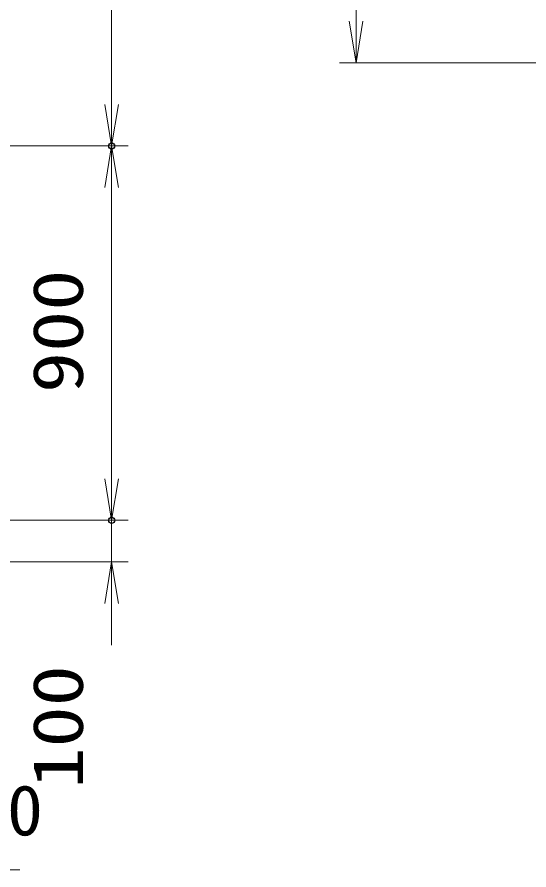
# Model space of a CAD drawing. Units: millimetres at full size. Extents: x -11880 to 11880, y -8400 to 8400.
# Drawn here: x 7358 to 8589, y -2594 to -543 of the extents above; entities that cross this region are included whole.
import ezdxf
from ezdxf.enums import TextEntityAlignment as Align

# ---------------------------------------------------------------- set-up
doc = ezdxf.new("R2010")
doc.units = ezdxf.units.MM
doc.header["$LTSCALE"] = 30
doc.header["$PDMODE"] = 32
doc.header["$PDSIZE"] = 15
doc.layers.add('0-4_寸法線', color=4, linetype='Continuous', lineweight=18)
doc.layers.add('0-5_0', color=7, linetype='Continuous', lineweight=18)
doc.layers.add('0-6_Defpoints', color=7, linetype='Continuous')
doc.styles.add('ＭＳ ゴシック', font='')
doc.styles.get('ＭＳ ゴシック').set_extended_font_data('MS Gothic')

# ---------------------------------------------------------------- blocks, each defined once
blk = doc.blocks.new('_Open')
at = {"layer": '0-5_0', "color": 4}
blk.add_line((-30, 5), (0, 0), dxfattribs=at)
blk.add_lwpolyline([(-30, -5), (0, 0), (-30, 0)], dxfattribs=at)
blk = doc.blocks.new('S44')
at = {"layer": '0-4_寸法線'}
for points in [[(5447476.8, 80232718.7), (5403820.8, 80232718.7), (5384340.3, 80281064.2), (5383219, 80283846.8)], [(5384804, 80281251.1), (5383219, 80283846.8), (5383876.5, 80280877.3)]]:
    blk.add_lwpolyline(points, dxfattribs=at)
at = {"layer": '0-4_寸法線', "color": 254, "style": 'ＭＳ ゴシック'}
for s, width, p in [('ベースアンカー', 0.75, (5408020.8, 80240419.3)), ('SS400 L5×40×40', 1.05, (5407588.8, 80234119.3))]:
    blk.add_text(s, height=3637, dxfattribs=dict(at, width=width)).set_placement(p, align=Align.BOTTOM_LEFT)

msp = doc.modelspace()

# ---------------------------------------------------------------- linework, layer by layer
at = {"layer": '0-4_寸法線'}
for p, q in [((7585.27, -853.37), (7585.27, 1146.63)), ((8173.13, -653.37), (8173.13, 1146.63)), ((8726.62, -653.37), (8133.13, -653.37)), ((5628.04, -853.37), (7625.27, -853.37)), ((5628.04, -853.37), (7625.27, -853.37)), ((7585.27, -1753.37), (7585.27, -853.37)), ((7585.27, -1653.37), (7585.27, -1553.37)), ((5753.04, -1753.37), (7625.27, -1753.37)), ((5753.04, -1753.37), (7625.27, -1753.37)), ((7585.27, -1853.37), (7585.27, -1753.37)), ((5753.04, -1853.37), (7625.27, -1853.37)), ((7585.27, -1953.37), (7585.27, -2053.37))]:
    msp.add_line(p, q, dxfattribs=at)
at = {"layer": '0-6_Defpoints'}
for p in [(7585.27, -853.37), (7585.27, -1753.37)]:
    msp.add_point(p, dxfattribs=at)

# ---------------------------------------------------------------- block references
at = {"layer": '0-4_寸法線', "xscale": 3.333333, "yscale": 3.333333}
for p, rotation in [((8173.13, -653.37), 270), ((7585.27, -853.37), 270), ((7585.27, -853.37), 90), ((7585.27, -1753.37), 270), ((7585.27, -1753.37), 270), ((7585.27, -1853.37), 90)]:
    msp.add_blockref('_Open', p, dxfattribs=dict(at, rotation=rotation))
at = {"layer": '0-4_寸法線', "xscale": 0.03333333, "yscale": 0.03333333}
msp.add_blockref('S44', (-174218.27, -2677017.73), dxfattribs=at)

# ---------------------------------------------------------------- texts
at = {"layer": '0-4_寸法線', "color": 254, "style": 'ＭＳ ゴシック', "width": 1.2}
for s, p in [('900', (7552.58, -1447.37)), ('100', (7552.58, -2398.57))]:
    msp.add_text(s, height=121.2, rotation=90, dxfattribs=at).set_placement(p, align=Align.BOTTOM_LEFT)

doc.saveas('drawing.dxf')
